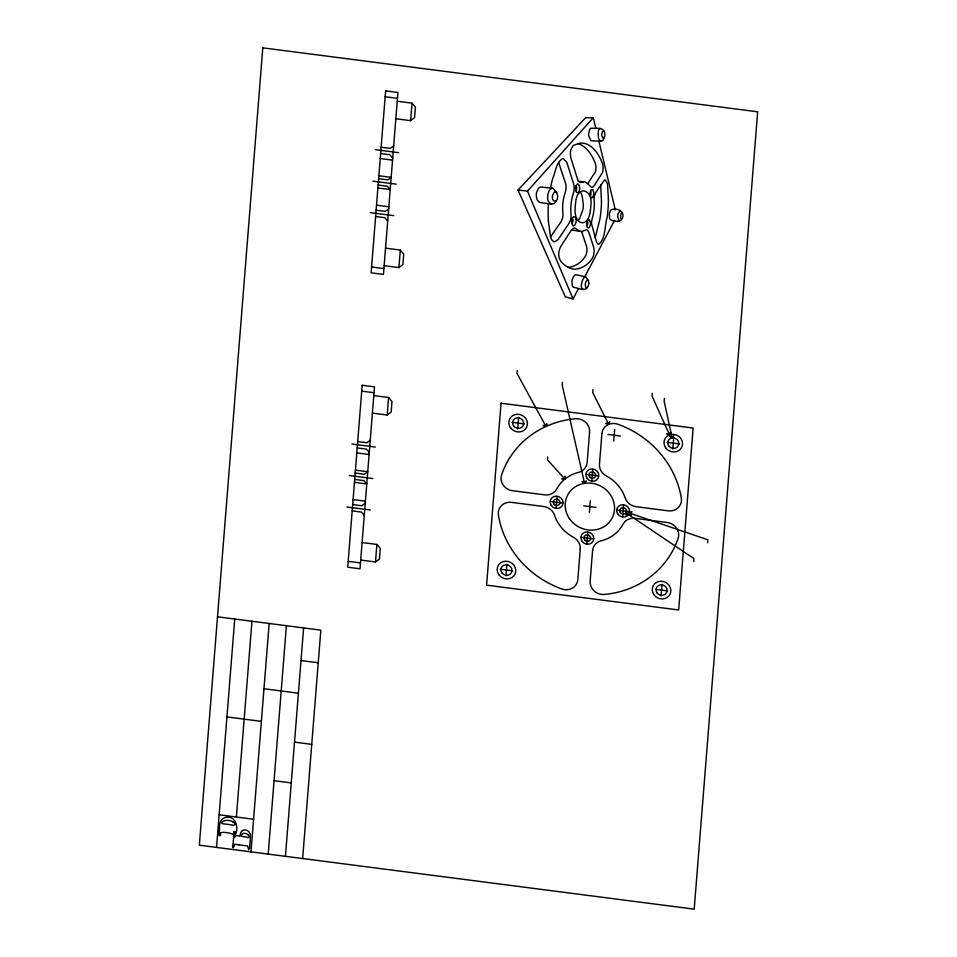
<?xml version="1.0" encoding="UTF-8"?>
<svg xmlns="http://www.w3.org/2000/svg" width="957" height="957" viewBox="0 0 957 957"><rect width="100%" height="100%" fill="white"/><g stroke="black" fill="none" stroke-linecap="round" stroke-linejoin="round"><path stroke-width="1.44" d="M601.486 201.472L600.661 184.892M250.244 841.012L250.399 836.107A6.735 6.232 25.8 0 0 249.227 832.147L248.664 831.513A5.252 4.857 25.8 0 0 245.782 830.054A5.957 5.515 25.8 0 0 245.195 829.994L244.37 829.982A4.211 3.9 25.8 0 0 242.42 830.652L241.583 831.37M588.782 283.152L588.459 280.7L585.84 276.884L575.695 274.623L573.853 276.023L572.513 278.834A16.125 14.929 25.8 0 0 571.963 281.442L572.37 285.844A2.393 2.213 25.8 0 0 573.674 287.399M564.917 479.11L564.75 476.155L564.618 478.787L561.831 478.799L564.917 479.11L547.452 459.886L547.691 456.968M385.539 248.15L400.313 250.064L398.913 267.601L384.14 265.699M395.839 118.752L410.613 120.654L412.012 103.153L397.239 101.203M216.545 847.412L234.728 619.035M220.445 834.983L220.445 834.959A7.345 6.807 25.8 0 0 220.409 833.822L220.493 832.817M236.367 817.015L251.954 621.26M250.985 851.862L269.168 623.486M268.211 854.087L286.394 625.711M285.425 856.312L303.608 627.936M302.651 858.537L320.834 630.161L217.502 616.798M360.705 560.072L375.479 561.986L376.879 544.437L362.105 542.535M373.804 395.588L388.578 397.49L387.178 415.039L372.405 413.125M517.259 370.55L517.019 373.469L546.016 426.463L546.902 423.7L545.813 426.092L543.062 425.446L546.016 426.463M505.978 575.887L506.911 564.223M517.677 428.939L518.61 417.276M562.441 382.286L562.214 385.204L584.56 483.345L586.222 480.964L584.476 482.938L581.964 481.61L584.56 483.345M556.161 508.131L557.082 496.48M592.945 389.666L592.718 392.585L608.736 424.382L609.729 421.654L608.544 423.999L605.817 423.269L608.736 424.382M586.892 543.923L587.813 532.259M589.392 512.438L590.325 500.774M591.904 480.94L592.838 469.277M613.736 441.057L614.669 429.394M622.636 516.732L623.569 505.069M652.363 393.303L652.136 396.21L669.541 434.849L670.654 432.181L669.362 434.466L666.658 433.617L669.541 434.849M664.397 398.387L664.17 401.306L672.125 437.887L673.812 435.531L672.041 437.481L669.541 436.141L672.125 437.887M661.108 595.936L662.041 584.272M672.807 448.989L673.74 437.325M693.705 561.52L693.933 558.613L625.926 512.796L626.572 515.703L626.285 513.048L628.94 512.354L625.926 512.796M707.642 542.727L707.869 539.808L629.299 513.012L632.015 511.768L629.718 513.155L631.046 515.56L629.299 513.012M220.505 832.781C223.555 831.621 231.115 833.116 233.951 834.66M250.232 841.263L250.208 841.514A13.099 12.13 25.8 0 1 249.968 843.021L249.681 846.694A13.099 12.13 25.8 0 1 249.669 848.225L248.736 849.708L247.612 845.94L239.047 844.852A5.311 4.917 25.8 0 1 238.628 844.78M571.879 219.572L572.717 217.574A3.015 2.787 25.8 0 1 573.698 216.617L575.169 217.024L576.066 219.297M578.387 192.465L576.736 192.584L575.564 190.264A9.893 9.163 25.8 0 1 575.839 185.849L577.55 183.792L579.344 185.383M595.206 237.791L599.967 218.794A141.756 131.241 25.8 0 0 601.486 201.472M590.421 221.94L589.01 219.631L587.155 221.641A10.096 9.355 25.8 0 0 586.713 224.835L587.502 227.527A1.28 1.184 25.8 0 0 587.897 227.85L588.591 227.91A2.357 2.189 25.8 0 0 589.392 227.216L590.086 225.816A9.702 8.984 25.8 0 0 590.421 221.928M220.397 835.114L220.289 835.389A1.34 1.244 25.8 0 1 219.56 835.796L219.201 835.305A2.811 2.596 25.8 0 1 219.105 834.923A3.804 3.517 25.8 0 1 219.069 834.014L219.213 832.65A59.573 55.159 25.8 0 0 219.32 831.25L219.62 825.365A10.36 9.594 25.8 0 1 222.036 819.383L223.424 818.355A7.608 7.046 25.8 0 1 226.283 817.35C235.326 815.735 238.544 826.657 235.877 833.619A3.864 3.577 25.8 0 1 235.769 834.037L235.338 835.736A10.886 10.084 25.8 0 1 235.039 836.801L234.058 837.554M595.828 128.31L593.304 117.735L585.576 117.771L518.048 190.036L565.288 296.814L573.052 298.919L578.542 288.524M584.823 276.645L614.585 220.325M590.924 190.431L590.242 192.285A10.216 9.462 25.8 0 0 590.17 195.419L591.127 197.632M592.885 197.094L593.591 195.24A10.168 9.414 25.8 0 0 593.687 192.082L592.754 189.869M550.466 188.039A134.028 124.087 25.8 0 1 552.679 178.576C555.586 172.224 555.981 162.523 562.453 158.695A2.524 2.333 25.8 0 1 563.553 158.766L566.843 162.487L573.518 183.493A18.841 17.441 25.8 0 1 573.339 193.41A57.767 53.484 25.8 0 0 570.994 213.925L571.042 214.524A19.642 18.183 25.8 0 1 570.528 219.727L569.224 223.005L558.122 239.573L554.737 241.774A2.632 2.44 25.8 0 1 553.613 241.571L551.639 239.752L550.55 236.869L561.077 221.725L562.417 218.495A18.578 17.202 25.8 0 0 562.931 213.363L562.883 212.765A54.645 50.589 25.8 0 1 565.216 192.513A17.836 16.52 25.8 0 0 565.372 182.715L558.732 162.786M587.897 183.409L595.386 171.829A17.082 15.814 25.8 0 0 595.888 168.671A15.886 14.702 25.8 0 0 595.015 162.463C591.653 154.603 586.485 146.349 577.944 143.514M234.549 844.397L237.073 844.493A12.465 11.532 25.8 0 1 238.317 844.708L238.628 844.78M603.903 138.586C601.881 144.017 597.934 139.423 598.328 136.014A17.286 16.006 25.8 0 1 598.281 133.406C597.431 126.168 604.573 128.286 604.812 133.801A10.419 9.642 25.8 0 1 604.848 136.073L603.424 138.729L601.857 135.954A10.407 9.642 25.8 0 1 601.821 133.633L602.563 131.372L603.759 131.193M556.077 200.898C553.457 207.25 546.842 202.657 547.691 197.453A16.113 14.917 25.8 0 1 547.894 194.127L549.426 190.132L552.117 188.254A2.369 2.189 25.8 0 1 553.242 188.421L556.795 192.812L557.656 195.862A9.869 9.139 25.8 0 1 557.536 197.8C557.596 202.561 551.711 201.855 552.404 197.309A9.869 9.139 25.8 0 1 552.536 195.324L554.294 192.034L556.591 192.536M518.048 190.036L527.474 191.125L593.304 117.735M621.918 219.045L622.325 218.483A8.649 8.015 25.8 0 0 622.78 214.069C621.739 209.416 614.011 207.741 610.733 210.109A4.426 4.091 25.8 0 0 610.422 210.588L609.597 213.028A14.822 13.733 25.8 0 0 609.37 215.696L609.645 217.933A5.754 5.323 25.8 0 0 609.872 218.639C611.332 222.323 624.155 222.168 620.746 218.04A8.613 7.979 25.8 0 1 621.213 213.578L622.325 213.052M393.686 145.847L390.348 148.383L381.137 147.199M388.674 208.829L385.336 211.365L376.125 210.181M370.251 440.232L366.914 442.768L357.703 441.572M365.239 503.203L361.902 505.751L352.69 504.554M410.625 120.63L414.584 117.639L415.422 107.088L412.024 103.129M398.925 267.577L402.885 264.587L403.722 254.036L400.325 250.088M387.19 415.015L391.15 412.012L391.987 401.473L388.578 397.49M588.782 283.152A10.443 9.678 25.8 0 1 588.328 285.461C586.701 291.454 579.452 290.33 581.641 283.822A17.334 16.042 25.8 0 1 582.179 281.167L583.71 277.973L585.576 276.836M375.491 561.962L379.45 558.96L380.288 548.421L376.879 544.437M590.254 195.575L590.541 195.276A4.689 4.342 25.8 0 0 590.864 192.285A1.603 1.483 25.8 0 0 590.445 191.508M586.976 287.602L585.696 287.279L585.253 284.6A10.539 9.761 25.8 0 1 585.6 282.614L586.916 280.257L588.352 280.509M571.867 223.101L572.501 222.574A4.797 4.438 25.8 0 0 572.884 219.285A1.22 1.124 25.8 0 0 572.238 218.471M575.612 190.467L576.198 190.048A4.701 4.354 25.8 0 0 576.569 186.782A1.412 1.304 25.8 0 0 575.839 185.802M620.004 210.528L617.935 214.141A15.934 14.75 25.8 0 0 617.708 216.832L619.191 220.983M568.123 267.374C575.468 266.764 582.418 261.763 585.84 255.316A17.788 16.472 25.8 0 0 586.689 252.146M600.529 128.37L591.175 128.262A1.699 1.579 25.8 0 0 589.979 128.896L588.639 133.226A16.078 14.881 25.8 0 0 588.711 135.798L591.007 140.799L600.805 141.205M578.471 181.256L579.918 182.38A1.89 1.747 25.8 0 0 580.827 182.476L583.758 181.782A5.252 4.857 25.8 0 1 585.517 182.045L591.546 187.237A1.543 1.424 25.8 0 0 592.359 187.297L594.082 185.933L602.587 172.368A18.051 16.712 25.8 0 0 603.077 169.174A16.724 15.479 25.8 0 0 602.252 162.917C599.094 155.201 594.381 147.019 586.186 143.897A13.697 12.68 25.8 0 0 579.87 143.179L573.267 145.416L570.862 149.651A17.154 15.874 25.8 0 0 570.671 150.572A19.822 18.362 25.8 0 0 571.102 158.623L577.968 180.49L578.471 181.256L583.758 181.746M552.213 188.218L541.339 187.07A2.704 2.5 25.8 0 0 540.334 187.153L538.875 187.979A5.981 5.539 25.8 0 0 538.396 188.457L536.494 192.812A14.989 13.877 25.8 0 0 536.303 196.065L537.188 199.857L539.317 202.37L551.256 204.128M385.157 96.753L397.466 98.344M375.335 149.651L398.77 152.677M380.635 153.539L389.846 154.735L392.705 158.072M380.24 158.539L392.549 160.13M378.864 175.753L391.174 177.344L387.836 179.88L378.625 178.684M372.835 181.136L396.258 184.175M378.123 185.036L387.334 186.22L390.205 189.558L377.895 187.967M376.52 205.181L388.829 206.772M370.323 212.633L393.758 215.66M375.623 216.521L384.834 217.706L387.693 221.055M371.603 266.967L383.913 268.558M361.722 391.126L374.031 392.717M608.042 434.43L620.351 436.021M511.995 422.312L524.304 423.903M667.125 442.361L679.434 443.952M351.901 444.036L375.335 447.063M586.21 474.313L598.52 475.904M357.2 447.924L366.411 449.108L369.27 452.446M356.805 452.912L369.115 454.503M355.43 470.126L367.739 471.717L364.402 474.253L355.191 473.069M349.401 475.521L372.823 478.548M550.466 501.516L562.776 503.107M583.71 505.81L596.02 507.401M616.942 510.105L629.263 511.696M354.688 479.409L363.899 480.605L366.77 483.943L354.461 482.352M353.085 499.566L365.395 501.157M346.889 507.007L370.323 510.033M581.198 537.296L593.507 538.887M352.188 510.894L361.399 512.091L364.258 515.428M500.296 569.259L512.605 570.851M655.425 589.309L667.735 590.9M348.169 561.34L360.478 562.943M301.012 660.557L318.238 662.782M263.976 688.729L298.417 693.191M226.941 716.913L261.381 721.363M294.517 742.13L311.743 744.355M274.049 780.685L291.275 782.91M219.141 814.79L253.581 819.24M241.631 836.37L244.107 836.693A6.4 5.921 25.8 0 0 245.291 836.968L245.53 836.992A8.541 7.907 25.8 0 1 246.87 837.279A7.524 6.962 25.8 0 1 247.684 837.447L247.863 837.483M248.246 837.578L248.82 837.423A1.376 1.268 25.8 0 0 248.976 836.861L248.999 836.693A2.393 2.213 25.8 0 0 248.545 835.305L247.707 834.492M579.99 231.415L575.073 228.113A1.962 1.818 25.8 0 0 574.128 227.981L571.604 229.716L561.041 245.997A18.602 17.226 25.8 0 0 558.78 253.581A18.231 16.879 25.8 0 0 558.792 255.591C559.055 261.704 565.013 265.831 570.001 268.211A13.697 12.68 25.8 0 0 576.377 269.084C583.363 268.044 589.979 263.139 593.065 256.763A18.781 17.393 25.8 0 0 593.89 253.557A16.006 14.822 25.8 0 0 593.651 247.277L588.818 232.013L587.108 229.859A1.591 1.471 25.8 0 0 586.294 229.74L581.76 231.546L572.633 230.206A5.778 5.359 25.8 0 1 571.485 229.895M573.733 287.303L583.028 289.66M232.886 821.848L234.501 823.187A2.715 2.524 25.8 0 1 234.979 824.671L233.592 825.305A16.592 15.36 25.8 0 1 232.707 825.173L231.654 824.97A18.602 17.226 25.8 0 0 230.685 824.814A17.178 15.898 25.8 0 0 228.962 824.491L222.622 823.75L221.665 822.876A2.165 1.998 25.8 0 1 222.036 822.039L223.579 821.034A8.529 7.895 25.8 0 1 224.405 820.771A10.539 9.761 25.8 0 1 228.46 820.448A11.317 10.467 25.8 0 1 232.922 821.788M572.729 225.266L571.712 222.909A10.12 9.367 25.8 0 1 571.891 219.584M234.944 831.681L235.003 831.812A4.366 4.043 25.8 0 1 235.051 832.183L235.063 832.351A10.06 9.319 25.8 0 0 235.111 832.746A8.134 7.536 25.8 0 0 235.099 833.391L235.099 833.834A8.134 7.536 25.8 0 1 235.099 834.48A3.768 3.493 25.8 0 0 235.147 834.839L235.566 835.581L240.099 836.179L240.171 835.258A8.422 7.788 25.8 0 1 241.547 831.346M233.819 837.399L233.747 837.279A1.196 1.113 25.8 0 1 233.652 836.92M234.872 831.454L233.867 831.537L233.735 836.167M527.474 191.125L573.052 298.919M581.629 231.558L586.414 245.925A15.192 14.068 25.8 0 1 586.689 252.146M598.891 141.146L615.303 209.918M550.55 236.869L548.409 221.282M576.066 219.297A10.204 9.45 25.8 0 1 575.875 222.658L575.025 224.656A1.842 1.699 25.8 0 1 572.609 225.625M592.79 197.058A1.507 1.388 25.8 0 1 591.055 197.955M591.031 190.467A1.507 1.4 25.8 0 1 592.85 189.522M579.176 185.861A7.991 7.405 25.8 0 1 578.483 192.524M548.397 221.282A145.177 134.411 25.8 0 1 548.433 203.757M586.773 225.601A1.34 1.232 25.8 0 0 587.227 225.134A4.773 4.414 25.8 0 0 587.562 222.12A1.388 1.292 25.8 0 0 587.203 221.486M580.253 191.938A14.869 13.769 25.8 0 1 582.227 196.149L583.315 204.607A37.813 35.014 25.8 0 1 582.897 209.427L579.739 218.399A12.836 11.891 25.8 0 1 577.98 220.529M247.684 834.516A4.773 4.414 25.8 0 0 242.647 833.619A2.668 2.464 25.8 0 0 241.511 835.425L241.499 835.557A3.027 2.799 25.8 0 0 241.535 836.37M233.939 834.731A5.431 5.036 25.8 0 1 233.759 835.784L233.137 843.584A8.864 8.206 25.8 0 1 233.03 844.134L232.754 845.318A15.838 14.666 25.8 0 0 232.515 846.837L233.352 847.938L234.357 845.187A2.751 2.548 25.8 0 1 234.537 844.421M608.401 198.673L608.365 202.37A150.309 139.172 25.8 0 1 607.193 217.299C604.453 225.625 605.948 238.425 598.675 244.394A1.244 1.148 25.8 0 1 597.993 244.262L596.51 242.073L591.498 223.663A19.702 18.243 25.8 0 1 591.94 219.62L592.204 218.603A58.353 54.023 25.8 0 0 594.201 200.503A19.547 18.099 25.8 0 1 594.488 195.958L595.828 192.345L604.621 179.868A1.208 1.124 25.8 0 1 605.303 179.928L607.264 183.17A14.367 13.302 25.8 0 1 607.516 184.605L608.401 198.673M262.804 47.85L199.331 845.187L694.196 909.15L757.669 111.813L262.804 47.85M362.189 385.264L347.702 567.202L360.011 568.793L374.498 386.855L362.189 385.264M385.623 90.891L371.137 272.829L383.446 274.42L397.933 92.482L385.623 90.891M501.073 403.22L486.587 585.158L678.657 609.98L693.131 428.042L501.073 403.22M580.265 549.055L577.837 579.571A12.513 11.592 25.8 0 1 561.783 588.962A93.882 86.92 25.8 0 1 498.406 515.177A12.513 11.592 25.8 0 1 511.528 502.365L543.743 506.528A12.513 11.592 25.8 0 1 554.582 515.297A37.55 34.763 25.8 0 0 573.434 537.248A12.513 11.592 25.8 0 1 580.265 549.055M589.572 432.05L587.143 462.566A12.513 11.592 25.8 0 1 578.59 472.375A37.55 34.763 25.8 0 0 556.663 489.051A12.513 11.592 25.8 0 1 544.677 494.865L512.462 490.702A12.513 11.592 25.8 0 1 501.624 474.804A93.882 86.92 25.8 0 1 575.324 418.735A12.513 11.592 25.8 0 1 589.572 432.05M592.574 550.646L590.146 581.162A12.513 11.592 25.8 0 0 604.393 594.464A93.882 86.92 25.8 0 0 678.106 538.396A12.513 11.592 25.8 0 0 667.268 522.498L635.053 518.335A12.513 11.592 25.8 0 0 623.055 524.149A37.55 34.763 25.8 0 1 601.128 540.825A12.513 11.592 25.8 0 0 592.574 550.646M601.893 433.641L599.465 464.157A12.513 11.592 25.8 0 0 606.295 475.964A37.55 34.763 25.8 0 1 625.148 497.903A12.513 11.592 25.8 0 0 635.974 506.672L668.189 510.835A12.513 11.592 25.8 0 0 681.312 498.035A93.882 86.92 25.8 0 0 617.947 424.25A12.513 11.592 25.8 0 0 601.893 433.641M590.385 210.42C588.531 228.843 573.614 225.326 575.181 208.124A39.979 37.012 25.8 0 1 575.647 202.788C576.88 184.246 593.388 189.39 590.816 205.552A40.015 37.048 25.8 0 1 590.385 210.42M501.827 572.764A5.658 5.24 25.8 0 0 511.469 572.657A5.658 5.24 25.8 0 0 506.05 564.726A5.658 5.24 25.8 0 0 501.827 572.764M617.744 514.041A6.555 6.077 25.8 0 0 628.928 513.921A6.555 6.077 25.8 0 0 622.636 504.734A6.555 6.077 25.8 0 0 617.744 514.041M587.012 478.261A6.555 6.077 25.8 0 0 598.185 478.141A6.555 6.077 25.8 0 0 591.904 468.942A6.555 6.077 25.8 0 0 587.012 478.261M551.256 505.452A6.555 6.077 25.8 0 0 562.441 505.332A6.555 6.077 25.8 0 0 556.161 496.133A6.555 6.077 25.8 0 0 551.256 505.452M569.415 518.598A25.038 23.183 25.8 0 0 612.073 518.144A25.038 23.183 25.8 0 0 588.1 483.058A25.038 23.183 25.8 0 0 569.415 518.598M582 541.231A6.555 6.077 25.8 0 0 593.173 541.112A6.555 6.077 25.8 0 0 586.892 531.925A6.555 6.077 25.8 0 0 582 541.231M498.764 574.559A9.414 8.721 25.8 0 0 514.794 574.391A9.414 8.721 25.8 0 0 505.786 561.197A9.414 8.721 25.8 0 0 498.764 574.559M513.526 425.817A5.658 5.24 25.8 0 0 523.168 425.709A5.658 5.24 25.8 0 0 517.749 417.778A5.658 5.24 25.8 0 0 513.526 425.817M510.452 427.612A9.414 8.721 25.8 0 0 526.494 427.444A9.414 8.721 25.8 0 0 517.486 414.249A9.414 8.721 25.8 0 0 510.452 427.612M656.957 592.814A5.658 5.24 25.8 0 0 666.598 592.706A5.658 5.24 25.8 0 0 661.179 584.787A5.658 5.24 25.8 0 0 656.957 592.814M653.882 594.608A9.414 8.721 25.8 0 0 669.924 594.441A9.414 8.721 25.8 0 0 660.916 581.246A9.414 8.721 25.8 0 0 653.882 594.608M668.656 445.866A5.658 5.24 25.8 0 0 678.298 445.759A5.658 5.24 25.8 0 0 672.879 437.839A5.658 5.24 25.8 0 0 668.656 445.866M665.582 447.661A9.414 8.721 25.8 0 0 681.623 447.493A9.414 8.721 25.8 0 0 672.615 434.299A9.414 8.721 25.8 0 0 665.582 447.661M589.584 476.742A3.409 3.158 25.8 0 0 595.386 476.682A3.409 3.158 25.8 0 0 592.132 471.909A3.409 3.158 25.8 0 0 589.584 476.742M584.571 539.724A3.409 3.158 25.8 0 0 590.373 539.664A3.409 3.158 25.8 0 0 587.12 534.891A3.409 3.158 25.8 0 0 584.571 539.724M620.327 512.533A3.409 3.158 25.8 0 0 626.129 512.473A3.409 3.158 25.8 0 0 622.863 507.7A3.409 3.158 25.8 0 0 620.327 512.533M553.84 503.932A3.409 3.158 25.8 0 0 559.642 503.872A3.409 3.158 25.8 0 0 556.376 499.099A3.409 3.158 25.8 0 0 553.84 503.932"/></g></svg>
